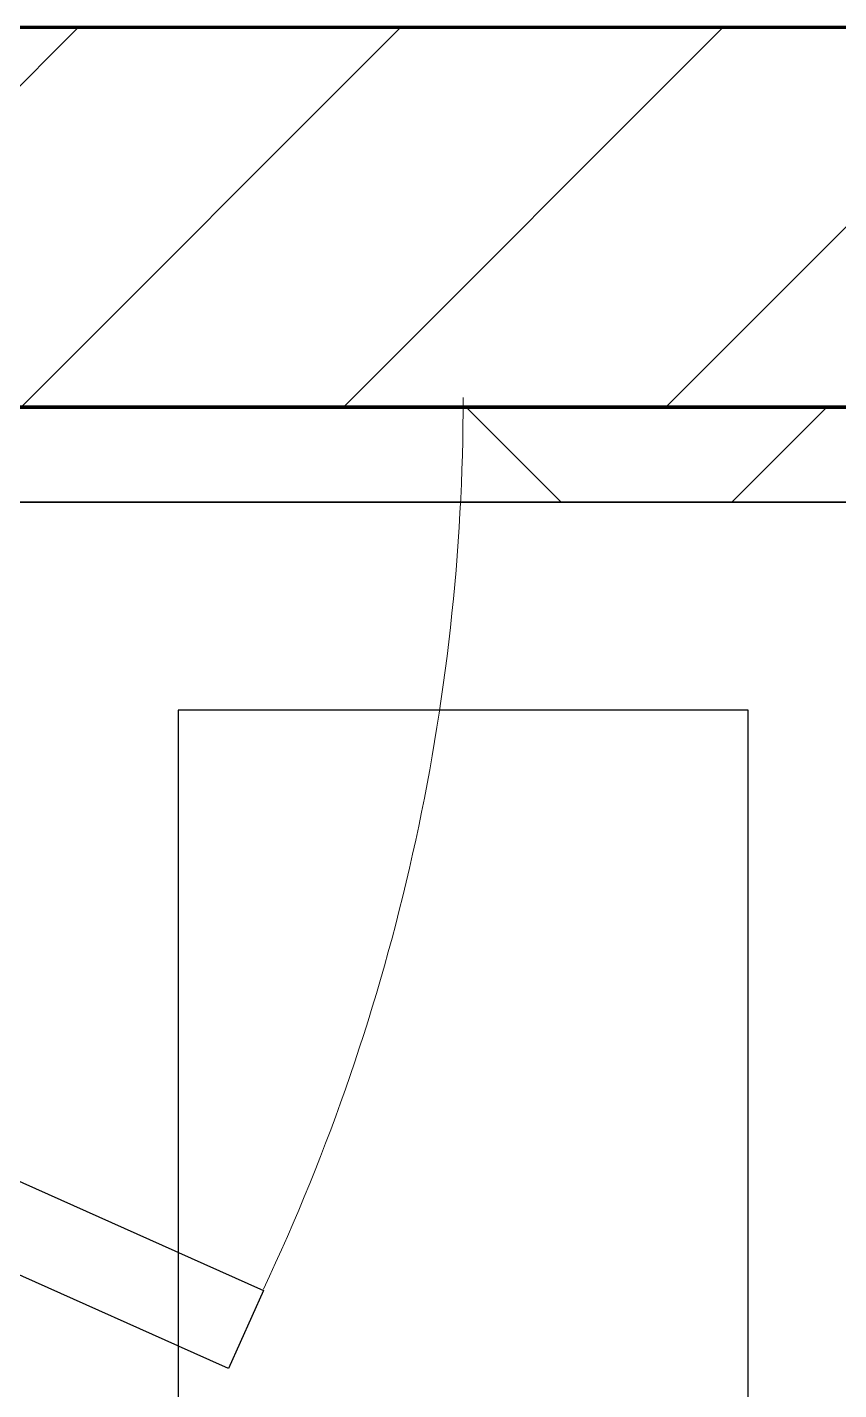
# Model space of a CAD drawing. Header units: millimetres. Extents: x -794868 to -715506, y -16735 to 22434.
# Drawn here: x -736212 to -735785, y 7427 to 8144 of the extents above; entities that cross this region are included whole.
import ezdxf
from ezdxf.xclip import XClip

# ---------------------------------------------------------------- set-up
doc = ezdxf.new("R2010")
doc.units = ezdxf.units.MM
doc.header["$XCLIPFRAME"] = 0
doc.layers.add('000 - WIPEOUT', color=250, linetype='Continuous')
doc.layers.add('A11_ALU.SOLID SHEET', color=2, linetype='Continuous')
for name, color, linetype, lineweight in [('A-DOOR-E', 2, 'Continuous', 25), ('A-DOOR-OPNG', 2, 'Continuous', 9), ('A-GLAZ-CURT', 2, 'Continuous', 9), ('A-WALL', 5, 'Continuous', 35), ('A-WALL-FNSH', 2, 'Continuous', 35), ('A-WALL-PATT', 1, 'Continuous', 35)]:
    doc.layers.add(name, color=color, linetype=linetype, lineweight=lineweight)

# ---------------------------------------------------------------- blocks, each defined once
blk = doc.blocks.new('DPA_AC-SG-PI - A2_1200x2000 mm-12150596-4262-01 ENLARGED UPPER PLATFORM LEVEL - REFLECTED CEILING PLAN - SHEET 3')
at = {"layer": 'A-DOOR-E'}
for p, q in [((-556.64, 29.95), (494.88, -439.85)), ((476.52, -480.94), (-575, -11.13)), ((494.88, -439.85), (476.52, -480.94))]:
    blk.add_line(p, q, dxfattribs=at)
at = {"layer": 'A-DOOR-OPNG'}
blk.add_arc((-500, 30.2), 1100, 334.74419, 0, dxfattribs=at)
blk = doc.blocks.new('PPLS-PP19_Custom Tile Pattern - Custom Tile Pattern-V58-4262-01 ENLARGED UPPER PLATFORM LEVEL - REFLECTED CEILING PLAN - SHEET 3')
at = {"layer": 'A-GLAZ-CURT'}
for p, q in [((-300, 0), (300, 0)), ((300, 0), (-300, 0)), ((195.99, 0), (213.31, 0)), ((213.31, 0), (195.99, 0)), ((230.06, 0), (300, 0)), ((-300, -50), (300, -50)), ((300, -50), (-300, -50))]:
    blk.add_line(p, q, dxfattribs=at)
for points, knots in [([(-15.19, 0), (-13.07, 0), (7.48, 0), (42.82, 0), (88.72, 0), (120.63, 0), (138.28, 0), (138.53, 0)], [-461.142613, -461.142613, -461.142613, -461.142613, -429.606584, -390.253598, -346.313304, -291.370682, -290.5735, -290.5735, -290.5735, -290.5735]), ([(103.09, 0), (101.08, 0), (86.31, 0), (63.34, 0), (35.84, 0), (12, 0), (3.08, 0), (-1.67, 0), (-2.25, 0)], [-375.435014, -375.435014, -375.435014, -375.435014, -369.147452, -330.153101, -307.516438, -285.83788, -246.234814, -234.646884, -234.646884, -234.646884, -234.646884]), ([(27.89, 0), (29.09, 0), (33.4, 0), (48.37, 0), (71.92, 0), (100.57, 0), (116.36, 0), (128.63, 0), (128.95, 0)], [-147.777612, -147.777612, -147.777612, -147.777612, -135.792042, -118.513713, -97.899267, -63.759246, -39.050993, -35.895543, -35.895543, -35.895543, -35.895543]), ([(136.44, 0), (121.66, 0), (86.93, 0), (51.16, 0), (31.18, 0)], [-106.750556, -106.750556, -106.750556, -106.750556, -59.610984, 0, 0, 0, 0]), ([(168.37, 0), (167.68, 0), (162.47, 0), (147.02, 0), (109.77, 0), (76.86, 0), (57.82, 0), (46.51, 0), (41.18, 0), (36.02, 0), (35.54, 0), (35.54, 0)], [-543.375029, -543.375029, -543.375029, -543.375029, -530.793311, -458.593899, -401.860199, -357.622665, -341.267687, -334.000314, -326.15566, -319.318397, -317.489778, -317.489778, -317.489778, -317.489778]), ([(36.29, 0), (37.77, 0), (48.82, 0), (64.79, 0), (95.91, 0), (124.45, 0), (132.42, 0), (134.6, 0)], [-314.598523, -314.598523, -314.598523, -314.598523, -305.899624, -287.17622, -249.500363, -194.761443, -152.241002, -152.241002, -152.241002, -152.241002]), ([(114.39, 0), (114.2, 0), (112.08, 0), (105.42, 0), (96.78, 0), (93.84, 0), (93.08, 0)], [-8148.58938, -8148.58938, -8148.58938, -8148.58938, -8105.191388, -7723.759874, -7531.75727, -7462.392379, -7462.392379, -7462.392379, -7462.392379]), ([(94.4, 0), (94.4, 0), (94.64, 0), (99.11, 0), (108.97, 0), (120.79, 0), (139.94, 0), (163.31, 0), (185.23, 0), (193.62, 0), (194.69, 0), (194.79, 0)], [-2348.345796, -2348.345796, -2348.345796, -2348.345796, -2310.419338, -2233.599744, -2052.234781, -1843.028543, -1530.39897, -1095.004608, -529.74427, -295.064701, -265.121568, -265.121568, -265.121568, -265.121568]), ([(129.02, 0), (129.02, 0), (124.41, 0), (122.35, 0), (114.96, 0), (108.04, 0), (103.09, 0)], [-35.386604, -35.386604, -35.386604, -35.386604, -31.430235, -22.807238, -15.488593, 0, 0, 0, 0]), ([(157.9, 0), (156.77, 0), (151.67, 0), (143.29, 0), (134.04, 0), (126.24, 0), (118.6, 0), (114.23, 0), (111.98, 0), (105.66, 0), (105.23, 0), (105.23, 0)], [-10292.955006, -10292.955006, -10292.955006, -10292.955006, -10098.273015, -9847.788484, -9677.714971, -9567.007022, -9453.21225, -9220.200448, -9012.77275, -8966.157302, -8929.495943, -8929.495943, -8929.495943, -8929.495943]), ([(105.26, 0), (105.52, 0), (111.01, 0), (112.65, 0), (113.59, 0)], [-8920.561005, -8920.561005, -8920.561005, -8920.561005, -8814.835624, -8577.462505, -8577.462505, -8577.462505, -8577.462505]), ([(128.58, 0), (128.8, 0), (130.16, 0), (139.26, 0), (152.67, 0), (161.24, 0), (162.19, 0), (162.75, 0)], [-633.326174, -633.326174, -633.326174, -633.326174, -627.736123, -618.981161, -602.094757, -592.980799, -581.414464, -581.414464, -581.414464, -581.414464]), ([(137.1, 0), (136, 0), (133.64, 0), (129.87, 0), (129.11, 0)], [-670.405967, -670.405967, -670.405967, -670.405967, -651.020627, -640.742133, -640.742133, -640.742133, -640.742133]), ([(193.8, 0), (193.33, 0), (190.11, 0), (183.13, 0), (171, 0), (161.95, 0), (161.28, 0), (158.35, 0), (157.85, 0), (157.77, 0)], [-11665.349007, -11665.349007, -11665.349007, -11665.349007, -11565.880756, -11105.624034, -10839.086983, -10768.332124, -10666.779182, -10580.760289, -10550.278881, -10550.278881, -10550.278881, -10550.278881]), ([(300, 0), (286.53, 0), (254.22, 0), (207.11, 0), (177.41, 0), (159.34, 0), (158.33, 0), (158.3, 0)], [-285.253232, -285.253232, -285.253232, -285.253232, -244.693688, -187.987675, -143.776725, -129.632772, -123.352749, -123.352749, -123.352749, -123.352749]), ([(159.07, 0), (159.13, 0), (160.84, 0), (165.21, 0), (174.15, 0), (185.98, 0), (208.82, 0), (219.42, 0), (230.06, 0)], [-115.643202, -115.643202, -115.643202, -115.643202, -114.681583, -87.660824, -65.295536, -41.623857, -24.459831, 0, 0, 0, 0]), ([(162.75, 0), (165.4, 0), (170.91, 0), (172.61, 0), (172.61, 0)], [-111.264224, -111.264224, -111.264224, -111.264224, -56.742688, -19.085662, -19.085662, -19.085662, -19.085662]), ([(247.1, 0), (246.76, 0), (245.04, 0), (238.34, 0), (226.56, 0), (221.1, 0), (200.27, 0), (182.99, 0), (174.27, 0), (169.67, 0), (168.99, 0)], [-9649.085549, -9649.085549, -9649.085549, -9649.085549, -9581.591397, -9406.094246, -9221.510254, -9016.44624, -8717.832359, -8253.978395, -8152.463617, -8069.855175, -8069.855175, -8069.855175, -8069.855175]), ([(215.22, 0), (214.62, 0), (210.55, 0), (203.98, 0), (187.54, 0), (175.3, 0), (169.49, 0)], [-203.825446, -203.825446, -203.825446, -203.825446, -198.527383, -184.406837, -162.427601, -142.916156, -142.916156, -142.916156, -142.916156]), ([(171.51, 0), (176.48, 0), (193.23, 0), (201.73, 0), (208.81, 0), (213.9, 0), (241.96, 0), (266.73, 0), (281.71, 0), (291.71, 0), (296.52, 0), (297.86, 0), (298.09, 0)], [-7971.819559, -7971.819559, -7971.819559, -7971.819559, -7784.112253, -7606.717214, -7289.299508, -7042.621073, -6582.165592, -6068.460911, -5766.029927, -5566.724884, -5280.360606, -5199.253518, -5199.253518, -5199.253518, -5199.253518]), ([(172.07, 0), (177.66, 0), (187.87, 0), (201.08, 0), (207.47, 0), (213.96, 0), (215.11, 0)], [-255.364076, -255.364076, -255.364076, -255.364076, -237.955587, -223.92608, -215.862851, -208.75215, -208.75215, -208.75215, -208.75215]), ([(228.75, 0), (228.1, 0), (223.49, 0), (219.94, 0), (219.02, 0)], [-11211.382738, -11211.382738, -11211.382738, -11211.382738, -11162.864862, -10856.732305, -10856.732305, -10856.732305, -10856.732305]), ([(219.9, 0), (220.86, 0), (223.47, 0), (226.88, 0), (228.4, 0)], [-10670.940496, -10670.940496, -10670.940496, -10670.940496, -10511.382485, -10392.252783, -10392.252783, -10392.252783, -10392.252783]), ([(228.77, 0), (234.68, 0), (242.92, 0), (246.54, 0), (246.96, 0)], [-10382.732416, -10382.732416, -10382.732416, -10382.732416, -9925.173265, -9834.877357, -9834.877357, -9834.877357, -9834.877357]), ([(300, 0), (288.22, 0), (263.26, 0), (238.68, 0), (229.43, 0)], [-12528.858583, -12528.858583, -12528.858583, -12528.858583, -11905.454923, -11228.315922, -11228.315922, -11228.315922, -11228.315922]), ([(284.76, 0), (284.76, 0), (285.09, 0), (287.47, 0), (293.59, 0), (297.76, 0), (300, 0)], [-4110.630118, -4110.630118, -4110.630118, -4110.630118, -4053.389046, -3959.664717, -3862.421465, -3746.95702, -3746.95702, -3746.95702, -3746.95702]), ([(297.38, 0), (295.84, 0), (291.62, 0), (285.38, 0), (284.87, 0)], [-4803.172655, -4803.172655, -4803.172655, -4803.172655, -4358.271401, -4143.037883, -4143.037883, -4143.037883, -4143.037883])]:
    blk.add_open_spline(points, degree=3, knots=knots, dxfattribs=at)
for points in [[(168.74, 0), (168.74, 0), (169.81, 0), (171.51, 0)], [(195.11, 0), (194.91, 0), (194.44, 0), (193.8, 0)]]:
    blk.add_open_spline(points, degree=3, dxfattribs=at)
blk = doc.blocks.new('PPLS-PP19_Custom Tile Pattern - Custom Tile Pattern-V59-4262-01 ENLARGED UPPER PLATFORM LEVEL - REFLECTED CEILING PLAN - SHEET 3')
at = {"layer": 'A-GLAZ-CURT'}
for p, q in [((-300, 0), (300, 0)), ((300, 0), (-300, 0)), ((-293.07, 0), (-275.75, 0)), ((-275.75, 0), (-293.07, 0)), ((-222.32, 0), (-205, 0)), ((-205, 0), (-222.32, 0)), ((-300, -50), (300, -50)), ((300, -50), (-300, -50))]:
    blk.add_line(p, q, dxfattribs=at)
at = {"layer": 'A-GLAZ-CURT', "flags": 128}
for points in [[(-300, 0), (-291.56, 0), (-283.3, 0), (-275.2, 0), (-267.26, 0), (-259.45, 0), (-251.77, 0), (-244.2, 0), (-236.74, 0), (-229.36, 0), (-222.06, 0), (-214.83, 0), (-207.71, 0), (-200.76, 0), (-194.02, 0), (-187.54, 0), (-181.38, 0), (-175.58, 0), (-170.25, 0), (-165.64, 0), (-162.01, 0), (-159.53, 0), (-157.46, 0), (-154.52, 0), (-149.42, 0), (-141.84, 0), (-132.81, 0), (-126.08, 0)], [(-125.17, 0), (-128.55, 0), (-134.16, 0), (-140.03, 0), (-145.5, 0), (-150.63, 0), (-155.53, 0), (-160.27, 0), (-164.95, 0), (-169.65, 0), (-174.47, 0), (-179.49, 0), (-184.81, 0), (-190.44, 0), (-196.37, 0), (-202.58, 0), (-209.04, 0), (-215.73, 0), (-222.63, 0), (-229.72, 0), (-236.97, 0), (-244.39, 0), (-251.96, 0), (-259.67, 0), (-267.51, 0), (-275.48, 0), (-283.55, 0), (-291.73, 0), (-300, 0)]]:
    blk.add_lwpolyline(points, dxfattribs=at)
at = {"layer": 'A-GLAZ-CURT'}
for points, knots in [([(-300, 0), (-284.65, 0), (-236.57, 0), (-195.65, 0), (-170.39, 0), (-167.57, 0)], [-5323.127839, -5323.127839, -5323.127839, -5323.127839, -4502.809032, -2700.551212, -2469.674573, -2469.674573, -2469.674573, -2469.674573]), ([(-167.59, 0), (-182.04, 0), (-217.15, 0), (-262.56, 0), (-294.48, 0), (-300, 0)], [-16243.193368, -16243.193368, -16243.193368, -16243.193368, -15131.813646, -13729.592194, -13439.944408, -13439.944408, -13439.944408, -13439.944408]), ([(-167.64, 0), (-169.11, 0), (-175.84, 0), (-185.59, 0), (-209.77, 0), (-232.01, 0), (-255.22, 0), (-262.59, 0), (-264.9, 0), (-265.4, 0)], [-2105.736644, -2105.736644, -2105.736644, -2105.736644, -2029.680487, -1755.085331, -1400.429864, -858.079193, -543.655514, -208.940337, 0, 0, 0, 0]), ([(-258.6, 0), (-257.91, 0), (-254.26, 0), (-245.75, 0), (-238.44, 0), (-235.65, 0)], [-5722.54675, -5722.54675, -5722.54675, -5722.54675, -5657.471696, -5413.335975, -5261.670502, -5261.670502, -5261.670502, -5261.670502]), ([(-235.47, 0), (-231.05, 0), (-223.32, 0), (-213.1, 0), (-200.2, 0), (-186.35, 0), (-175.57, 0), (-168.62, 0)], [-5258.306459, -5258.306459, -5258.306459, -5258.306459, -5017.494783, -4832.723979, -4666.091899, -4349.945572, -4032.667173, -4032.667173, -4032.667173, -4032.667173]), ([(-133.82, 0), (-135.51, 0), (-137.8, 0), (-149.31, 0), (-162.01, 0), (-177.91, 0), (-199.46, 0), (-216.65, 0), (-231.26, 0), (-233.46, 0), (-234, 0)], [-2731.647847, -2731.647847, -2731.647847, -2731.647847, -2418.507304, -2308.929706, -2113.765672, -1763.376603, -1422.553702, -978.033455, -846.069444, -682.911962, -682.911962, -682.911962, -682.911962]), ([(-233.49, 0), (-233.44, 0), (-232.38, 0), (-230.74, 0), (-225.3, 0), (-223.63, 0)], [-455.274641, -455.274641, -455.274641, -455.274641, -440.605512, -119.536984, 0, 0, 0, 0]), ([(-223.63, 0), (-219.39, 0), (-206.17, 0), (-188.58, 0), (-169.02, 0), (-152.12, 0), (-136.84, 0), (-127.33, 0), (-124.19, 0), (-123.43, 0), (-123.28, 0)], [-5463.295695, -5463.295695, -5463.295695, -5463.295695, -5161.076232, -4739.070012, -4465.409639, -4149.119819, -3839.893365, -3647.167523, -3488.92562, -3439.852845, -3439.852845, -3439.852845, -3439.852845]), ([(-167.61, 0), (-167.24, 0), (-163.23, 0), (-158.7, 0), (-157.22, 0)], [-4017.420885, -4017.420885, -4017.420885, -4017.420885, -4000.813434, -3840.635403, -3840.635403, -3840.635403, -3840.635403]), ([(-99.71, 0), (-110.09, 0), (-131.21, 0), (-155.85, 0), (-167.37, 0)], [-18265.848771, -18265.848771, -18265.848771, -18265.848771, -17136.203329, -16248.745155, -16248.745155, -16248.745155, -16248.745155]), ([(-137.88, 0), (-140.56, 0), (-147.66, 0), (-147.69, 0), (-157.53, 0), (-164.33, 0), (-166.51, 0)], [-3187.727384, -3187.727384, -3187.727384, -3187.727384, -2919.378265, -2477.344047, -2237.412286, -2125.15159, -2125.15159, -2125.15159, -2125.15159]), ([(-166.48, 0), (-149.06, 0), (-128.1, 0), (-110.8, 0), (-99.5, 0), (-91.46, 0)], [-2439.766926, -2439.766926, -2439.766926, -2439.766926, -1002.059161, -460.363443, 0, 0, 0, 0]), ([(-152.35, 0), (-151.03, 0), (-147.71, 0), (-143.57, 0), (-138.62, 0)], [-3494.978217, -3494.978217, -3494.978217, -3494.978217, -3371.022232, -3227.460399, -3227.460399, -3227.460399, -3227.460399]), ([(-118.78, 0), (-121.86, 0), (-126.28, 0), (-136.96, 0), (-147.46, 0), (-150.03, 0), (-150.57, 0)], [-5938.474035, -5938.474035, -5938.474035, -5938.474035, -5700.061948, -5508.838257, -5298.784692, -5196.16478, -5196.16478, -5196.16478, -5196.16478]), ([(-150.34, 0), (-150.07, 0), (-147.75, 0), (-142.6, 0), (-127.26, 0), (-107.3, 0), (-90.42, 0), (-75.26, 0), (-68.41, 0), (-65.12, 0), (-63.63, 0)], [-4948.728362, -4948.728362, -4948.728362, -4948.728362, -4883.323924, -4440.880425, -4054.690705, -3793.097032, -3402.597032, -3144.956779, -3050.982048, -2969.237017, -2969.237017, -2969.237017, -2969.237017]), ([(-26.75, 0), (-27.82, 0), (-36.18, 0), (-53.55, 0), (-78.2, 0), (-110.94, 0), (-130.52, 0), (-147.74, 0), (-149.07, 0)], [-8718.362214, -8718.362214, -8718.362214, -8718.362214, -8532.293389, -8073.216054, -7508.296369, -7004.680444, -6449.282163, -6277.220794, -6277.220794, -6277.220794, -6277.220794]), ([(-148.23, 0), (-146.94, 0), (-140.15, 0), (-137.28, 0), (-133.93, 0), (-128.78, 0), (-126.5, 0)], [-6162.058746, -6162.058746, -6162.058746, -6162.058746, -6017.569127, -5560.701257, -5364.112219, -5231.017328, -5231.017328, -5231.017328, -5231.017328]), ([(-100.85, 0), (-101.34, 0), (-109.65, 0), (-122.65, 0), (-139.03, 0), (-146.11, 0), (-146.95, 0)], [-1401.1415, -1401.1415, -1401.1415, -1401.1415, -1374.161226, -945.742622, -741.901385, -489.130243, -489.130243, -489.130243, -489.130243]), ([(-146.69, 0), (-146.59, 0), (-145.49, 0), (-135.69, 0), (-128.29, 0), (-125.15, 0)], [-420.34245, -420.34245, -420.34245, -420.34245, -406.956646, -290.263673, 0, 0, 0, 0]), ([(-127.41, 0), (-131.63, 0), (-133.16, 0), (-134.09, 0), (-134.15, 0)], [-8540.990293, -8540.990293, -8540.990293, -8540.990293, -8266.114998, -8246.473386, -8246.473386, -8246.473386, -8246.473386]), ([(-134.15, 0), (-133.32, 0), (-130.31, 0), (-117.33, 0), (-92.04, 0), (-74.02, 0), (-62.74, 0), (-60.36, 0), (-59.97, 0)], [-7657.439573, -7657.439573, -7657.439573, -7657.439573, -7293.749979, -6839.55839, -6236.997189, -5713.340575, -5140.470607, -5006.787413, -5006.787413, -5006.787413, -5006.787413]), ([(-120.13, 0), (-120.14, 0), (-120.24, 0), (-121.3, 0), (-129.25, 0), (-133.82, 0)], [-2933.992132, -2933.992132, -2933.992132, -2933.992132, -2920.575025, -2840.280255, -2731.647847, -2731.647847, -2731.647847, -2731.647847]), ([(-113.43, 0), (-113.44, 0), (-113.96, 0), (-119.73, 0), (-125.43, 0), (-127.03, 0), (-127.41, 0)], [-328.499627, -328.499627, -328.499627, -328.499627, -282.672656, -98.539552, -24.539552, 0, 0, 0, 0]), ([(-126.5, 0), (-122.44, 0), (-108.71, 0), (-86.68, 0), (-63.44, 0), (-54.4, 0), (-48.53, 0), (-38.83, 0), (-33.59, 0), (-32.34, 0)], [-5231.017328, -5231.017328, -5231.017328, -5231.017328, -4994.692869, -4542.524482, -4008.285538, -3689.699207, -3546.54457, -3315.260113, -3238.248822, -3238.248822, -3238.248822, -3238.248822]), ([(-125.15, 0), (-124.93, 0), (-121.96, 0), (-113.01, 0), (-104.03, 0), (-100.26, 0), (-99.72, 0)], [-3362.7396, -3362.7396, -3362.7396, -3362.7396, -3342.215224, -3074.362186, -2902.289527, -2873.009939, -2873.009939, -2873.009939, -2873.009939]), ([(-122.08, 0), (-122.01, 0), (-121.69, 0), (-121.2, 0), (-120.88, 0)], [-3136.336417, -3136.336417, -3136.336417, -3136.336417, -3110.304437, -3035.164275, -3035.164275, -3035.164275, -3035.164275]), ([(-99.71, 0), (-102.23, 0), (-106.97, 0), (-114.02, 0), (-117.28, 0), (-118.78, 0)], [-359.327746, -359.327746, -359.327746, -359.327746, -229.489605, -116.330425, 0, 0, 0, 0]), ([(-117.74, 0), (-117.19, 0), (-114.78, 0), (-113.43, 0), (-113.43, 0)], [-821.249067, -821.249067, -821.249067, -821.249067, -394.672656, -330.879064, -330.879064, -330.879064, -330.879064]), ([(-36.62, 0), (-36.62, 0), (-40.35, 0), (-44.32, 0), (-58.97, 0), (-85.2, 0), (-107.61, 0), (-116.56, 0), (-117.56, 0)], [-4069.478503, -4069.478503, -4069.478503, -4069.478503, -3858.647035, -3538.256648, -2842.901703, -2193.204658, -1433.981041, -985.49888, -985.49888, -985.49888, -985.49888]), ([(-115.82, 0), (-114.96, 0), (-110.41, 0), (-96.78, 0), (-71.33, 0), (-42.53, 0), (-12.78, 0), (4.23, 0), (9.64, 0), (10.14, 0), (10.18, 0)], [-5724.064692, -5724.064692, -5724.064692, -5724.064692, -5430.283136, -5103.229623, -4799.173296, -4065.652676, -3589.737505, -3285.047089, -3066.359526, -3044.715262, -3044.715262, -3044.715262, -3044.715262]), ([(-99.72, 0), (-103.94, 0), (-112.33, 0), (-114.94, 0), (-115.63, 0)], [-730.471209, -730.471209, -730.471209, -730.471209, -501.969187, -243.577221, -243.577221, -243.577221, -243.577221]), ([(9.32, 0), (9.08, 0), (7.65, 0), (2.57, 0), (-12.23, 0), (-25.64, 0), (-40, 0), (-56.24, 0), (-75.59, 0), (-89.64, 0), (-98.62, 0), (-99.7, 0)], [-2922.926651, -2922.926651, -2922.926651, -2922.926651, -2882.788014, -2720.818881, -2518.50168, -2125.455881, -1792.521578, -1466.981642, -1208.454564, -789.402658, -730.731663, -730.731663, -730.731663, -730.731663]), ([(-99.68, 0), (-94.7, 0), (-84.68, 0), (-71.67, 0), (-65.93, 0), (-65.07, 0)], [-2872.340075, -2872.340075, -2872.340075, -2872.340075, -2605.247022, -2322.099534, -2241.8264, -2241.8264, -2241.8264, -2241.8264]), ([(-72.93, 0), (-75.51, 0), (-83.53, 0), (-93.28, 0), (-99.25, 0)], [-19442.345229, -19442.345229, -19442.345229, -19442.345229, -18935.241197, -18282.704316, -18282.704316, -18282.704316, -18282.704316]), ([(-36.33, 0), (-36.43, 0), (-37.27, 0), (-45.02, 0), (-46.13, 0), (-60.59, 0), (-78.74, 0), (-91.87, 0), (-99.02, 0)], [-1855.773136, -1855.773136, -1855.773136, -1855.773136, -1810.870157, -1672.078046, -1405.135169, -1060.00838, -740.068933, -371.154627, -371.154627, -371.154627, -371.154627]), ([(-91.46, 0), (-90.09, 0), (-84.7, 0), (-77.43, 0), (-72.73, 0), (-72.64, 0), (-72.64, 0)], [-19832.387487, -19832.387487, -19832.387487, -19832.387487, -19753.885894, -19541.04734, -19478.625389, -19471.062469, -19471.062469, -19471.062469, -19471.062469]), ([(-63.96, 0), (-64.13, 0), (-72.5, 0), (-80.63, 0), (-86.16, 0)], [-2171.769325, -2171.769325, -2171.769325, -2171.769325, -2007.031671, -1681.3698, -1681.3698, -1681.3698, -1681.3698]), ([(-29.03, 0), (-33.97, 0), (-43.74, 0), (-56.37, 0), (-71.66, 0), (-77.83, 0), (-82.66, 0), (-83.28, 0), (-83.28, 0)], [-2680.714891, -2680.714891, -2680.714891, -2680.714891, -2413.671296, -2161.752162, -2006.592567, -1646.621388, -1424.436217, -1393.971743, -1393.971743, -1393.971743, -1393.971743]), ([(-83.28, 0), (-83.28, 0), (-82.91, 0), (-76.14, 0), (-62.97, 0), (-48.14, 0), (-36.77, 0), (-34.17, 0), (-32.48, 0)], [-1393.4169, -1393.4169, -1393.4169, -1393.4169, -1353.722004, -1274.333717, -1073.56893, -651.549973, -296.515819, -107.228596, -107.228596, -107.228596, -107.228596])]:
    blk.add_open_spline(points, degree=3, knots=knots, dxfattribs=at)
blk.add_open_spline([(-86.16, 0), (-90.56, 0), (-95.03, 0), (-99.71, 0)], degree=3, dxfattribs=at)
blk = doc.blocks.new('*U685')
at = {"layer": 'A-GLAZ-CURT', "rotation": 180}
for name, p in [('PPLS-PP19_Custom Tile Pattern - Custom Tile Pattern-V59-4262-01 ENLARGED UPPER PLATFORM LEVEL - REFLECTED CEILING PLAN - SHEET 3', (8400, 4315)), ('PPLS-PP19_Custom Tile Pattern - Custom Tile Pattern-V58-4262-01 ENLARGED UPPER PLATFORM LEVEL - REFLECTED CEILING PLAN - SHEET 3', (9000, 4315))]:
    blk.add_blockref(name, p, dxfattribs=at)
blk = doc.blocks.new('*U1030')
at = {"color": 3}
blk.add_wipeout([(-225, -250), (225, -250), (225, -550), (-225, -550)], dxfattribs=at).dxf.layer = '000 - WIPEOUT'
at = {"layer": 'A11_ALU.SOLID SHEET', "color": 0, "linetype": 'ByBlock'}
blk.add_lwpolyline([(-225, -550), (225, -550), (225, -250), (-225, -250)], close=True, dxfattribs=at)
blk = doc.blocks.new('*U2281')
blk.add_lwpolyline([(-1246.65, 550), (17930.33, 550), (17930.33, 4315), (-1246.65, 4315)], close=True)
at = {"layer": 'A11_ALU.SOLID SHEET', "color": 0, "linetype": 'ByBlock', "rotation": 90}
blk.add_blockref('*U1030', (8300, 3980.5), dxfattribs=at)

msp = doc.modelspace()

# ---------------------------------------------------------------- block references
at = {"layer": 'A11_ALU.SOLID SHEET'}
ref = msp.add_blockref('*U2281', (-744682.37, 3579.02), dxfattribs=at)
XClip(ref).set_block_clipping_path([(-45801.3280238605, -9620.0077451947), (23704.0078937773, 10334.9999958097)])

# ---------------------------------------------------------------- next in the draw order: hatches: boundary and pattern name
at = {"layer": 'A-WALL-PATT', "lineweight": 9}
h = msp.add_hatch(dxfattribs=at)
h.set_pattern_fill('FP_2', color=256, style=0, pattern_type=2)
h.set_pattern_definition([(45, (0, 0), (-84.852814, 84.852814), [])])
h.paths.add_polyline_path([(-726702.04, 7944.02), (-726702.04, 8144.02), (-745928.95, 8144.02), (-745928.95, 7944.02), (-741941.23, 7944.02), (-741939.02, 7948.97), (-741927.94, 7944.02), (-737141.23, 7944.02), (-737139.02, 7948.97), (-737127.94, 7944.02), (-727494.49, 7944.02)])
h = msp.add_hatch(dxfattribs=at)
h.set_pattern_fill('FP_3', color=256, style=0, pattern_type=2)
h.set_pattern_definition([(45, (0, 0), (-212.13203, 212.13203), []), (135, (0, 0), (-212.13203, -212.13203), [])])
h.paths.add_polyline_path([(-726752.04, 7894.02), (-726702.04, 7894.02), (-726702.04, 7944.02), (-737127.94, 7944.02), (-737091.55, 7927.76), (-737089.44, 7931.09), (-737082.37, 7934.02), (-737075.3, 7931.09), (-737072.37, 7924.02), (-737072.37, 7919.2), (-737016.03, 7894.02), (-727494.49, 7894.02)])
h.paths.add_polyline_path([(-737675.94, 7894.02), (-737126.34, 7894.02), (-737157.37, 7907.88), (-737141.23, 7944.02), (-741927.94, 7944.02), (-741891.55, 7927.76), (-741889.44, 7931.09), (-741882.37, 7934.02), (-741875.3, 7931.09), (-741872.37, 7924.02), (-741872.37, 7919.2), (-741816.03, 7894.02), (-737811.69, 7894.02)])
h.paths.add_polyline_path([(-742087.9, 7894.02), (-741926.34, 7894.02), (-741957.37, 7907.88), (-741941.23, 7944.02), (-745928.95, 7944.02), (-745928.95, 7894.02), (-742155.77, 7894.02)])

# ---------------------------------------------------------------- next in the draw order: linework, layer by layer
at = {"layer": 'A-WALL', "color": 7, "lineweight": 70}
for p, q in [((-737182.37, 8144.02), (-735982.37, 8144.02)), ((-735982.37, 8144.02), (-726702.04, 8144.02)), ((-735982.37, 7944.02), (-737127.94, 7944.02)), ((-737127.94, 7944.02), (-735982.37, 7944.02)), ((-726702.04, 7944.02), (-735982.37, 7944.02)), ((-735982.37, 7944.02), (-726702.04, 7944.02))]:
    msp.add_line(p, q, dxfattribs=at)
at = {"layer": 'A-WALL-FNSH', "color": 250}
for p, q in [((-735982.37, 7894.02), (-737016.03, 7894.02)), ((-726752.04, 7894.02), (-735982.37, 7894.02))]:
    msp.add_line(p, q, dxfattribs=at)

# ---------------------------------------------------------------- next in the draw order: block references
msp.add_blockref('*U685', (-744682.37, 3579.02))
at = {"layer": 'A-DOOR-E'}
msp.add_blockref('DPA_AC-SG-PI - A2_1200x2000 mm-12150596-4262-01 ENLARGED UPPER PLATFORM LEVEL - REFLECTED CEILING PLAN - SHEET 3', (-736582.37, 7919.02), dxfattribs=at)

doc.saveas('drawing.dxf')
